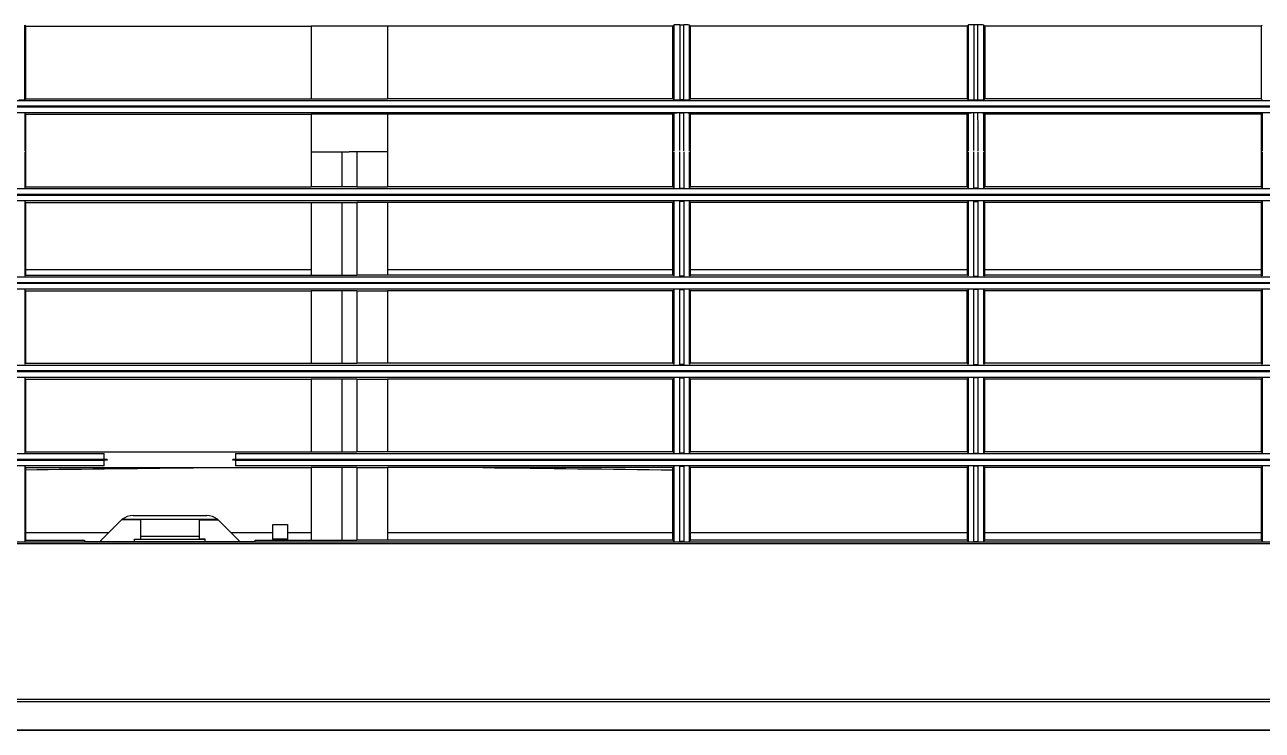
# Model space of a CAD drawing. Header units: millimetres. Extents: x -13830 to 215738, y -24143 to 193994.
# Drawn here: x 53665.7 to 53876, y 95698.5 to 95818.5 of the extents above; entities that cross this region are included whole.
import ezdxf

# ---------------------------------------------------------------- set-up
doc = ezdxf.new("R2010")
doc.units = ezdxf.units.MM
doc.header["$LTSCALE"] = 100
for name, color, linetype in [('A-Fin-Stone', 64, 'CONTINUOUS'), ('PRANDCM', 7, 'CONTINUOUS'), ('WALL', 2, 'CONTINUOUS')]:
    doc.layers.add(name, color=color, linetype=linetype)
doc.layers.add('M-2019.7.9', color=6, linetype='CONTINUOUS', lineweight=15)

# ---------------------------------------------------------------- blocks, each defined once
blk = doc.blocks.new('FXAP22-36NVC-F')
at = {"layer": 'PRANDCM', "linetype": 'Continuous'}
for p, q in [((276.91, 540.42), (960.39, 540.42)), ((303.89, 535.56), (929.89, 535.56)), ((929.89, 535.13), (303.89, 535.13)), ((305.14, 508.7), (928.64, 508.7)), ((928.64, 508.4), (305.14, 508.4)), ((461.89, 508.09), (461.73, 508.25)), ((461.73, 495.59), (461.73, 508.25)), ((461.89, 508.09), (508.89, 508.09)), ((461.89, 495.75), (461.89, 508.09)), ((509.05, 508.25), (508.89, 508.09)), ((508.89, 508.09), (508.89, 508.09)), ((508.89, 508.09), (508.89, 495.76)), ((509.05, 508.25), (509.05, 495.59)), ((510.05, 495.54), (510.05, 508.3)), ((510.73, 508.3), (510.05, 508.3)), ((510.73, 508.3), (510.73, 495.54)), ((511.73, 508.25), (511.89, 508.09)), ((511.73, 495.59), (511.73, 508.25)), ((511.89, 508.09), (511.89, 508.09)), ((511.89, 495.76), (511.89, 508.09)), ((511.89, 508.09), (558.89, 508.09)), ((559.05, 508.25), (558.89, 508.09)), ((558.89, 508.09), (558.89, 495.75)), ((559.05, 508.25), (559.05, 495.59)), ((560.05, 495.54), (560.05, 508.3)), ((560.05, 508.3), (560.73, 508.3)), ((560.73, 508.3), (560.73, 495.54)), ((561.73, 495.59), (561.73, 508.25)), ((561.73, 508.25), (561.89, 508.09)), ((561.89, 508.09), (610.39, 508.09)), ((561.89, 508.09), (561.89, 495.75)), ((610.39, 495.75), (610.39, 508.09)), ((610.39, 508.09), (615.64, 508.09)), ((615.64, 495.75), (615.64, 508.09)), ((618.14, 508.09), (615.64, 508.09)), ((623.39, 508.09), (618.14, 508.09)), ((618.14, 495.75), (618.14, 508.09)), ((623.39, 495.75), (623.39, 508.09)), ((632.89, 508.09), (623.39, 508.09)), ((627.39, 507.92), (627.39, 508.09)), ((627.39, 507.92), (629.89, 507.92)), ((627.39, 505.42), (627.39, 507.92)), ((629.89, 507.92), (629.89, 508.09)), ((629.89, 507.92), (629.89, 505.42)), ((661.89, 508.3), (632.89, 508.3)), ((632.89, 508.3), (632.89, 508.09)), ((635.77, 508.04), (639.01, 504.8)), ((641.39, 508.3), (641.39, 507.92)), ((641.39, 507.92), (642.39, 507.92)), ((653.39, 507.92), (641.39, 507.92)), ((642.39, 507.42), (642.39, 507.92)), ((652.39, 507.92), (642.39, 507.92)), ((652.39, 507.42), (642.39, 507.42)), ((642.39, 504.63), (642.39, 507.42)), ((652.39, 507.42), (652.39, 507.92)), ((653.39, 507.92), (652.39, 507.92)), ((652.39, 504.63), (652.39, 507.42)), ((653.39, 508.3), (653.39, 507.92)), ((655.77, 504.8), (659.01, 508.04)), ((661.89, 508.09), (661.89, 508.3)), ((671.89, 508.09), (661.89, 508.09)), ((672.05, 508.25), (671.89, 508.09)), ((671.89, 508.09), (671.89, 495.75)), ((672.05, 495.59), (672.05, 508.25)), ((461.89, 506.83), (508.89, 506.83)), ((511.89, 506.83), (558.89, 506.83)), ((561.89, 506.83), (610.39, 506.83)), ((623.39, 506.83), (627.39, 506.83)), ((629.89, 505.42), (627.39, 505.42)), ((629.89, 506.83), (636.98, 506.83)), ((657.8, 506.83), (671.89, 506.83)), ((642.39, 504.63), (639.19, 504.63)), ((655.48, 504.55), (639.29, 504.55)), ((653.65, 503.92), (641.13, 503.92)), ((652.39, 504.63), (655.58, 504.63)), ((349.55, 494.37), (636.23, 494.37)), ((349.56, 495.47), (636.22, 495.47)), ((636.22, 494.47), (349.56, 494.47)), ((461.73, 495.59), (461.89, 495.75)), ((461.89, 495.75), (508.89, 495.75)), ((508.89, 495.75), (508.89, 495.76)), ((508.89, 495.76), (509.05, 495.59)), ((510.05, 495.54), (510.73, 495.54)), ((511.89, 495.76), (511.73, 495.59)), ((511.89, 495.75), (511.89, 495.76)), ((511.89, 495.75), (558.89, 495.75)), ((558.89, 495.75), (559.05, 495.59)), ((560.73, 495.54), (560.05, 495.54)), ((561.89, 495.75), (561.73, 495.59)), ((561.89, 495.75), (610.39, 495.75)), ((615.64, 495.75), (610.39, 495.75)), ((615.64, 495.75), (618.14, 495.75)), ((618.14, 495.75), (623.39, 495.75)), ((671.89, 495.75), (623.39, 495.75)), ((636.22, 494.47), (636.22, 495.47)), ((636.22, 494.47), (636.7, 494.52)), ((636.23, 494.37), (636.22, 494.47)), ((636.23, 494.37), (636.71, 494.41)), ((636.23, 493.37), (636.23, 494.37)), ((636.7, 494.52), (636.71, 494.41)), ((658.07, 494.52), (658.56, 494.47)), ((658.07, 494.41), (658.07, 494.52)), ((658.07, 494.41), (658.55, 494.37)), ((658.56, 494.47), (658.55, 494.37)), ((658.55, 494.37), (884.73, 494.37)), ((658.55, 494.37), (658.55, 493.37)), ((658.56, 495.47), (884.72, 495.47)), ((658.56, 495.47), (658.56, 494.47)), ((884.72, 494.47), (658.56, 494.47)), ((671.89, 495.75), (672.05, 495.59)), ((636.23, 493.37), (349.55, 493.37)), ((461.89, 493.08), (461.73, 493.24)), ((461.73, 480.55), (461.73, 493.24)), ((461.89, 493.08), (508.89, 493.08)), ((461.89, 480.71), (461.89, 493.08)), ((509.05, 493.24), (508.89, 493.08)), ((508.89, 493.08), (508.89, 480.71)), ((508.89, 493.08), (508.89, 493.08)), ((509.05, 493.24), (509.05, 480.55)), ((510.05, 480.5), (510.05, 493.29)), ((510.73, 493.29), (510.05, 493.29)), ((510.73, 493.29), (510.73, 480.5)), ((511.73, 493.24), (511.89, 493.08)), ((511.73, 480.55), (511.73, 493.24)), ((511.89, 493.08), (558.89, 493.08)), ((511.89, 480.71), (511.89, 493.08)), ((511.89, 493.08), (511.89, 493.08)), ((559.05, 493.24), (558.89, 493.08)), ((558.89, 493.08), (558.89, 480.71)), ((559.05, 493.24), (559.05, 480.55)), ((560.05, 480.5), (560.05, 493.29)), ((560.05, 493.29), (560.73, 493.29)), ((560.73, 493.29), (560.73, 480.5)), ((561.73, 480.55), (561.73, 493.24)), ((561.73, 493.24), (561.89, 493.08)), ((561.89, 493.08), (561.89, 480.71)), ((561.89, 493.08), (610.39, 493.08)), ((610.39, 480.71), (610.39, 493.08)), ((610.39, 493.08), (615.64, 493.08)), ((615.64, 480.71), (615.64, 493.08)), ((618.14, 493.08), (615.64, 493.08)), ((618.14, 480.71), (618.14, 493.08)), ((623.39, 493.08), (618.14, 493.08)), ((671.89, 493.08), (623.39, 493.08)), ((623.39, 480.71), (623.39, 493.08)), ((884.73, 493.37), (658.55, 493.37)), ((672.05, 493.24), (671.89, 493.08)), ((671.89, 493.08), (671.89, 480.71)), ((672.05, 480.55), (672.05, 493.24)), ((305.14, 480.42), (928.64, 480.42)), ((461.73, 480.55), (461.89, 480.71)), ((461.89, 480.71), (508.89, 480.71)), ((508.89, 480.71), (508.89, 480.71)), ((508.89, 480.71), (509.05, 480.55)), ((510.05, 480.5), (510.73, 480.5)), ((511.89, 480.71), (511.73, 480.55)), ((511.89, 480.71), (558.89, 480.71)), ((511.89, 480.71), (511.89, 480.71)), ((558.89, 480.71), (559.05, 480.55)), ((560.73, 480.5), (560.05, 480.5)), ((561.89, 480.71), (561.73, 480.55)), ((561.89, 480.71), (610.39, 480.71)), ((615.64, 480.71), (610.39, 480.71)), ((615.64, 480.71), (618.14, 480.71)), ((618.14, 480.71), (623.39, 480.71)), ((671.89, 480.71), (623.39, 480.71)), ((671.89, 480.71), (672.05, 480.55)), ((928.64, 479.42), (305.14, 479.42)), ((305.14, 479.32), (928.64, 479.32)), ((928.64, 478.32), (305.14, 478.32)), ((461.89, 478.03), (461.73, 478.19)), ((461.73, 465.55), (461.73, 478.19)), ((461.89, 478.03), (508.89, 478.03)), ((461.89, 465.71), (461.89, 478.03)), ((509.05, 478.19), (508.89, 478.02)), ((508.89, 478.03), (508.89, 478.02)), ((508.89, 478.02), (508.89, 465.71)), ((509.05, 478.19), (509.05, 465.55)), ((510.73, 478.24), (510.05, 478.24)), ((510.05, 465.5), (510.05, 478.24)), ((510.73, 478.24), (510.73, 465.5)), ((511.73, 478.19), (511.89, 478.02)), ((511.73, 465.55), (511.73, 478.19)), ((511.89, 478.03), (511.89, 478.02)), ((511.89, 478.03), (558.89, 478.03)), ((511.89, 478.02), (511.89, 465.71)), ((559.05, 478.19), (558.89, 478.03)), ((558.89, 478.03), (558.89, 465.71)), ((559.05, 478.19), (559.05, 465.55)), ((560.05, 478.24), (560.73, 478.24)), ((560.05, 465.5), (560.05, 478.24)), ((560.73, 478.24), (560.73, 465.5)), ((561.73, 465.55), (561.73, 478.19)), ((561.73, 478.19), (561.89, 478.03)), ((561.89, 478.03), (561.89, 465.71)), ((561.89, 478.03), (610.39, 478.03)), ((610.39, 465.71), (610.39, 478.03)), ((610.39, 478.03), (615.64, 478.03)), ((615.64, 465.71), (615.64, 478.03)), ((618.14, 478.03), (615.64, 478.03)), ((623.39, 478.03), (618.14, 478.03)), ((618.14, 465.71), (618.14, 478.03)), ((623.39, 465.71), (623.39, 478.03)), ((671.89, 478.03), (623.39, 478.03)), ((672.05, 478.19), (671.89, 478.03)), ((671.89, 478.03), (671.89, 465.71)), ((672.05, 465.55), (672.05, 478.19)), ((305.14, 465.42), (928.64, 465.42)), ((461.73, 465.55), (461.89, 465.71)), ((461.89, 465.71), (508.89, 465.71)), ((508.89, 465.71), (509.05, 465.55)), ((508.89, 465.71), (508.89, 465.71)), ((510.05, 465.5), (510.73, 465.5)), ((511.89, 465.71), (511.73, 465.55)), ((511.89, 465.71), (511.89, 465.71)), ((511.89, 465.71), (558.89, 465.71)), ((558.89, 465.71), (559.05, 465.55)), ((560.73, 465.5), (560.05, 465.5)), ((561.89, 465.71), (561.73, 465.55)), ((561.89, 465.71), (610.39, 465.71)), ((615.64, 465.71), (610.39, 465.71)), ((615.64, 465.71), (618.14, 465.71)), ((618.14, 465.71), (623.39, 465.71)), ((671.89, 465.71), (623.39, 465.71)), ((671.89, 465.71), (672.05, 465.55)), ((929.89, 464.42), (303.89, 464.42)), ((303.89, 464.32), (929.89, 464.32)), ((928.64, 463.32), (305.14, 463.32)), ((461.89, 463.02), (461.73, 463.18)), ((461.73, 450.54), (461.73, 463.18)), ((461.89, 450.7), (461.89, 463.02)), ((461.89, 463.02), (508.89, 463.02)), ((509.05, 463.18), (508.89, 463.02)), ((508.89, 463.02), (508.89, 450.7)), ((508.89, 463.02), (508.89, 463.02)), ((509.05, 463.18), (509.05, 450.54)), ((510.05, 450.49), (510.05, 463.23)), ((510.73, 463.23), (510.05, 463.23)), ((510.73, 463.23), (510.73, 450.49)), ((511.73, 463.18), (511.89, 463.02)), ((511.73, 450.54), (511.73, 463.18)), ((511.89, 450.7), (511.89, 463.02)), ((511.89, 463.02), (511.89, 463.02)), ((511.89, 463.02), (558.89, 463.02)), ((559.05, 463.18), (558.89, 463.02)), ((558.89, 463.02), (558.89, 450.7)), ((559.05, 463.18), (559.05, 450.54)), ((560.05, 450.49), (560.05, 463.23)), ((560.05, 463.23), (560.73, 463.23)), ((560.73, 463.23), (560.73, 450.49)), ((561.73, 463.18), (561.89, 463.02)), ((561.73, 450.54), (561.73, 463.18)), ((561.89, 463.02), (561.89, 450.7)), ((561.89, 463.02), (610.39, 463.02)), ((610.39, 463.02), (615.64, 463.02)), ((610.39, 450.7), (610.39, 463.02)), ((618.14, 463.02), (615.64, 463.02)), ((615.64, 450.7), (615.64, 463.02)), ((618.14, 450.7), (618.14, 463.02)), ((623.39, 463.02), (618.14, 463.02)), ((623.39, 450.7), (623.39, 463.02)), ((671.89, 463.02), (623.39, 463.02)), ((672.05, 463.18), (671.89, 463.02)), ((671.89, 463.02), (671.89, 450.7)), ((672.05, 450.54), (672.05, 463.18)), ((461.89, 462.16), (508.89, 462.16)), ((511.89, 462.16), (558.89, 462.16)), ((561.89, 462.16), (610.39, 462.16)), ((623.39, 462.16), (671.89, 462.16)), ((305.14, 450.42), (928.64, 450.42)), ((461.89, 450.7), (461.73, 450.54)), ((461.89, 450.7), (508.89, 450.7)), ((509.05, 450.54), (508.89, 450.7)), ((508.89, 450.7), (508.89, 450.7)), ((510.73, 450.49), (510.05, 450.49)), ((511.73, 450.54), (511.89, 450.7)), ((511.89, 450.7), (558.89, 450.7)), ((511.89, 450.7), (511.89, 450.7)), ((559.05, 450.54), (558.89, 450.7)), ((560.05, 450.49), (560.73, 450.49)), ((561.73, 450.54), (561.89, 450.7)), ((561.89, 450.7), (610.39, 450.7)), ((610.39, 450.7), (615.64, 450.7)), ((618.14, 450.7), (615.64, 450.7)), ((623.39, 450.7), (618.14, 450.7)), ((671.89, 450.7), (623.39, 450.7)), ((672.05, 450.54), (671.89, 450.7)), ((303.89, 449.32), (929.89, 449.32)), ((928.89, 449.42), (304.89, 449.42)), ((928.64, 448.32), (305.14, 448.32)), ((461.73, 448.2), (461.89, 448.04)), ((461.73, 442.06), (461.73, 448.2)), ((461.89, 442.06), (461.89, 448.04)), ((461.89, 448.04), (508.89, 448.04)), ((508.89, 448.04), (509.05, 448.2)), ((508.89, 448.04), (508.89, 442.1)), ((508.89, 448.04), (508.89, 448.04)), ((508.89, 442.06), (508.89, 448.04)), ((509.05, 448.2), (509.05, 442.06)), ((510.05, 442.05), (510.05, 448.25)), ((510.05, 448.25), (510.73, 448.25)), ((510.73, 448.25), (510.73, 442.05)), ((511.89, 448.04), (511.73, 448.2)), ((511.73, 442.06), (511.73, 448.2)), ((511.89, 448.04), (511.89, 448.04)), ((511.89, 448.04), (558.89, 448.04)), ((511.89, 442.06), (511.89, 448.04)), ((511.89, 448.04), (511.89, 442.1)), ((558.89, 448.04), (559.05, 448.2)), ((558.89, 448.04), (558.89, 442.06)), ((559.05, 448.2), (559.05, 442.06)), ((560.05, 442.05), (560.05, 448.25)), ((560.73, 448.25), (560.05, 448.25)), ((560.73, 448.25), (560.73, 442.05)), ((561.89, 448.04), (561.73, 448.2)), ((561.73, 442.06), (561.73, 448.2)), ((561.89, 448.04), (610.39, 448.04)), ((561.89, 448.04), (561.89, 442.06)), ((610.39, 442.06), (610.39, 448.04)), ((615.64, 448.04), (610.39, 448.04)), ((615.64, 442.06), (615.64, 448.04)), ((615.64, 448.04), (618.14, 448.04)), ((618.14, 442.06), (618.14, 448.04)), ((618.14, 448.04), (623.39, 448.04)), ((623.39, 442.06), (623.39, 448.04)), ((671.89, 448.04), (623.39, 448.04)), ((671.89, 448.04), (672.05, 448.2)), ((671.89, 448.04), (671.89, 442.06)), ((672.05, 442.06), (672.05, 448.2)), ((461.89, 435.68), (461.89, 442.06)), ((508.89, 442.06), (508.89, 435.68)), ((508.89, 435.68), (508.89, 442.06)), ((510.73, 441.87), (510.73, 435.47)), ((511.89, 435.68), (511.89, 442.06)), ((511.89, 442.06), (511.89, 435.68)), ((558.89, 442.06), (558.89, 435.68)), ((560.73, 441.87), (560.73, 435.47)), ((561.73, 435.52), (561.73, 441.91)), ((561.89, 442.06), (561.89, 435.68)), ((610.39, 442.06), (615.64, 442.06)), ((610.39, 435.68), (610.39, 442.06)), ((615.64, 442.06), (616.89, 442.06)), ((618.14, 442.06), (616.89, 442.06)), ((623.39, 442.06), (618.14, 442.06)), ((623.39, 435.68), (623.39, 442.06)), ((671.89, 442.06), (671.89, 435.68)), ((672.05, 435.52), (672.05, 441.91)), ((305.14, 435.42), (928.64, 435.42)), ((461.72, 435.51), (461.73, 435.52)), ((461.73, 435.52), (461.89, 435.68)), ((461.89, 435.68), (508.89, 435.68)), ((508.89, 435.68), (509.05, 435.52)), ((508.89, 435.68), (508.89, 435.68)), ((510.05, 435.47), (510.73, 435.47)), ((510.73, 435.47), (510.83, 435.47)), ((510.83, 435.47), (510.92, 435.47)), ((510.92, 435.47), (511.01, 435.47)), ((511.01, 435.47), (511.1, 435.47)), ((511.1, 435.47), (511.18, 435.47)), ((511.18, 435.47), (511.27, 435.48)), ((511.27, 435.48), (511.35, 435.48)), ((511.35, 435.48), (511.42, 435.48)), ((511.42, 435.48), (511.48, 435.48)), ((511.48, 435.48), (511.54, 435.49)), ((511.54, 435.49), (511.59, 435.49)), ((511.59, 435.49), (511.64, 435.5)), ((511.64, 435.5), (511.67, 435.5)), ((511.67, 435.5), (511.7, 435.51)), ((511.7, 435.51), (511.72, 435.51)), ((511.72, 435.51), (511.73, 435.52)), ((511.89, 435.68), (511.73, 435.52)), ((511.89, 435.68), (511.89, 435.68)), ((511.89, 435.68), (558.89, 435.68)), ((558.89, 435.68), (559.05, 435.52)), ((560.73, 435.47), (560.05, 435.47)), ((560.73, 435.47), (560.83, 435.47)), ((560.83, 435.47), (560.92, 435.47)), ((560.92, 435.47), (561.01, 435.47)), ((561.01, 435.47), (561.1, 435.47)), ((561.1, 435.47), (561.18, 435.47)), ((561.18, 435.47), (561.27, 435.48)), ((561.27, 435.48), (561.35, 435.48)), ((561.35, 435.48), (561.42, 435.48)), ((561.42, 435.48), (561.48, 435.48)), ((561.48, 435.48), (561.54, 435.49)), ((561.54, 435.49), (561.59, 435.49)), ((561.59, 435.49), (561.64, 435.5)), ((561.64, 435.5), (561.67, 435.5)), ((561.67, 435.5), (561.7, 435.51)), ((561.7, 435.51), (561.72, 435.51)), ((561.72, 435.51), (561.73, 435.52)), ((561.89, 435.68), (561.73, 435.52)), ((561.89, 435.68), (610.39, 435.68)), ((610.39, 435.68), (623.39, 435.68)), ((671.89, 435.68), (623.39, 435.68)), ((671.89, 435.68), (672.05, 435.52)), ((672.06, 435.51), (672.05, 435.52)), ((303.89, 434.32), (929.89, 434.32)), ((929.14, 434.42), (304.64, 434.42)), ((928.64, 433.32), (305.14, 433.32)), ((461.89, 433.04), (461.73, 433.21)), ((461.89, 433.04), (508.89, 433.04)), ((461.89, 420.68), (461.89, 433.04)), ((509.05, 433.21), (508.89, 433.04)), ((508.89, 420.68), (508.89, 433.04)), ((508.89, 433.04), (508.89, 433.04)), ((509.06, 433.21), (509.05, 433.21)), ((509.05, 433.21), (509.05, 431.84)), ((509.05, 431.84), (509.05, 430.54)), ((509.08, 433.22), (509.06, 433.21)), ((509.11, 433.22), (509.08, 433.22)), ((509.14, 433.23), (509.11, 433.22)), ((509.18, 433.23), (509.14, 433.23)), ((509.23, 433.23), (509.18, 433.23)), ((509.29, 433.24), (509.23, 433.23)), ((509.36, 433.24), (509.29, 433.24)), ((509.43, 433.25), (509.36, 433.24)), ((509.51, 433.25), (509.43, 433.25)), ((509.59, 433.25), (509.51, 433.25)), ((509.68, 433.25), (509.59, 433.25)), ((509.76, 433.25), (509.68, 433.25)), ((509.85, 433.26), (509.76, 433.25)), ((509.95, 433.26), (509.85, 433.26)), ((510.05, 433.26), (509.95, 433.26)), ((510.73, 433.26), (510.05, 433.26)), ((511.73, 433.21), (511.89, 433.04)), ((511.73, 431.84), (511.73, 433.21)), ((511.73, 430.54), (511.73, 431.84)), ((511.89, 433.04), (511.89, 433.04)), ((511.89, 420.68), (511.89, 433.04)), ((511.89, 433.04), (558.89, 433.04)), ((559.05, 433.21), (558.89, 433.04)), ((558.89, 433.04), (558.89, 420.68)), ((559.06, 433.21), (559.05, 433.21)), ((559.08, 433.22), (559.06, 433.21)), ((559.11, 433.22), (559.08, 433.22)), ((559.14, 433.23), (559.11, 433.22)), ((559.18, 433.23), (559.14, 433.23)), ((559.23, 433.23), (559.18, 433.23)), ((559.29, 433.24), (559.23, 433.23)), ((559.36, 433.24), (559.29, 433.24)), ((559.43, 433.25), (559.36, 433.24)), ((559.51, 433.25), (559.43, 433.25)), ((559.59, 433.25), (559.51, 433.25)), ((559.68, 433.25), (559.59, 433.25)), ((559.76, 433.25), (559.68, 433.25)), ((559.85, 433.26), (559.76, 433.25)), ((559.95, 433.26), (559.85, 433.26)), ((560.05, 433.26), (559.95, 433.26)), ((560.05, 433.26), (560.73, 433.26)), ((561.73, 433.21), (561.89, 433.04)), ((561.89, 433.04), (561.89, 420.68)), ((561.89, 433.04), (610.39, 433.04)), ((610.39, 420.68), (610.39, 433.04)), ((623.39, 433.04), (610.39, 433.04)), ((623.39, 420.68), (623.39, 433.04)), ((671.89, 433.04), (623.39, 433.04)), ((672.05, 433.21), (671.89, 433.04)), ((671.89, 433.04), (671.89, 420.68)), ((509.05, 430.54), (509.05, 429.28)), ((509.05, 429.28), (509.05, 428.06)), ((511.73, 429.28), (511.73, 430.54)), ((511.73, 428.06), (511.73, 429.28)), ((509.05, 428.06), (509.05, 426.85)), ((511.73, 426.85), (511.73, 428.06)), ((509.05, 426.85), (509.05, 425.64)), ((509.05, 425.64), (509.05, 424.42)), ((511.73, 425.64), (511.73, 426.85)), ((511.73, 424.42), (511.73, 425.64)), ((509.05, 424.42), (509.05, 423.17)), ((509.05, 423.17), (509.05, 421.88)), ((511.73, 423.17), (511.73, 424.42)), ((511.73, 421.88), (511.73, 423.17)), ((461.73, 420.52), (461.89, 420.68)), ((461.89, 420.68), (508.89, 420.68)), ((508.89, 420.68), (509.05, 420.52)), ((508.89, 420.68), (508.89, 420.68)), ((509.05, 421.88), (509.05, 420.52)), ((511.73, 420.52), (511.73, 421.88)), ((511.89, 420.68), (511.73, 420.52)), ((511.89, 420.68), (558.89, 420.68)), ((511.89, 420.68), (511.89, 420.68)), ((558.89, 420.68), (559.05, 420.52)), ((561.89, 420.68), (561.73, 420.52)), ((561.89, 420.68), (610.39, 420.68)), ((610.39, 420.68), (623.39, 420.68)), ((671.89, 420.68), (623.39, 420.68)), ((671.89, 420.68), (672.05, 420.52)), ((510.05, 420.47), (510.73, 420.47)), ((510.73, 420.47), (510.83, 420.47)), ((510.83, 420.47), (510.92, 420.47)), ((510.92, 420.47), (511.01, 420.47)), ((511.01, 420.47), (511.1, 420.47)), ((511.1, 420.47), (511.18, 420.48)), ((511.18, 420.48), (511.27, 420.48)), ((511.27, 420.48), (511.34, 420.48)), ((511.34, 420.48), (511.42, 420.48)), ((511.42, 420.48), (511.48, 420.49)), ((511.48, 420.49), (511.54, 420.49)), ((511.54, 420.49), (511.59, 420.5)), ((511.59, 420.5), (511.64, 420.5)), ((511.64, 420.5), (511.67, 420.5)), ((511.67, 420.5), (511.7, 420.51)), ((511.7, 420.51), (511.71, 420.51)), ((511.71, 420.51), (511.73, 420.52)), ((560.73, 420.47), (560.05, 420.47)), ((560.73, 420.47), (560.83, 420.47)), ((560.83, 420.47), (560.92, 420.47)), ((560.92, 420.47), (561.01, 420.47)), ((561.01, 420.47), (561.1, 420.47)), ((561.1, 420.47), (561.18, 420.48)), ((561.18, 420.48), (561.27, 420.48)), ((561.27, 420.48), (561.34, 420.48)), ((561.34, 420.48), (561.42, 420.48)), ((561.42, 420.48), (561.48, 420.49)), ((561.48, 420.49), (561.54, 420.49)), ((561.54, 420.49), (561.59, 420.5)), ((561.59, 420.5), (561.64, 420.5)), ((561.64, 420.5), (561.67, 420.5)), ((561.67, 420.5), (561.7, 420.51)), ((561.7, 420.51), (561.71, 420.51)), ((561.71, 420.51), (561.73, 420.52)), ((672.06, 420.51), (672.05, 420.52))]:
    blk.add_line(p, q, dxfattribs=at)
for centre, radius, start, end in [((637.89, 510.16), 3, 218.3911, 225), ((656.89, 510.16), 3, 315, 321.6089), ((641.13, 506.92), 3, 225, 229.7946), ((653.65, 506.92), 3, 310.2054, 315), ((641.13, 506.92), 3, 229.7946, 232.2434), ((641.13, 506.92), 3, 232.2434, 270), ((653.65, 506.92), 3, 270, 307.7566), ((653.65, 506.92), 3, 307.7566, 310.2054), ((-1620.61, -182450.83), 182959.99, 89.306388, 89.316513), ((2823.55, -179577.97), 180086.94, 90.684582, 90.694257), ((-395442.75, 464.4), 395904.48, 359.99582, 359.996746), ((396405.31, 464.4), 395896.26, 180.003254, 180.00418), ((391284.83, 463.55), 390774.79, 180.003178, 180.004118), ((-395392.22, 464.4), 395903.95, 359.99582, 359.996746), ((396455.09, 464.4), 395896.04, 180.003254, 180.00418), ((391334.66, 463.55), 390774.62, 180.003178, 180.004118), ((509.9, 442.61), 7.15, 263.1416, 271.1645), ((559.9, 442.61), 7.15, 263.1416, 271.1645), ((443504.25, 470.35), 442994.21, 180.004797, 180.006451), ((510.87, 426.13), 7.13, 83.0934, 91.1383), ((-367442.97, 462.98), 367953.7, 359.99338, 359.995371), ((356729.88, 462.38), 356170.83, 180.004693, 180.006734), ((443554.2, 470.35), 442994.15, 180.004797, 180.006451), ((560.87, 426.13), 7.13, 83.0934, 91.1383), ((-367393.15, 462.98), 367953.88, 359.99338, 359.995371), ((-356918.83, 462.51), 357480.56, 359.993269, 359.995303), ((672.91, 426.13), 7.13, 88.8617, 96.9066), ((358152.61, 462.51), 357480.56, 180.004697, 180.006731), ((509.91, 427.61), 7.14, 263.1269, 271.1512), ((559.91, 427.61), 7.14, 263.1269, 271.1512)]:
    blk.add_arc(centre, radius, start, end, dxfattribs=at)
blk = doc.blocks.new('A$C42397DEC')
at = {"layer": 'M-2019.7.9', "rotation": 180}
blk.add_blockref('FXAP22-36NVC-F', (12494.13, -8559.58), dxfattribs=at)

msp = doc.modelspace()

# ---------------------------------------------------------------- linework, layer by layer
at = {"layer": 'WALL'}
msp.add_line((50993.59, 95698.53), (56643.59, 95698.53), dxfattribs=at)

# ---------------------------------------------------------------- block references
at = {"layer": 'A-Fin-Stone'}
msp.add_blockref('A$C42397DEC', (41843.59, 104798.53), dxfattribs=at)

doc.saveas('drawing.dxf')
